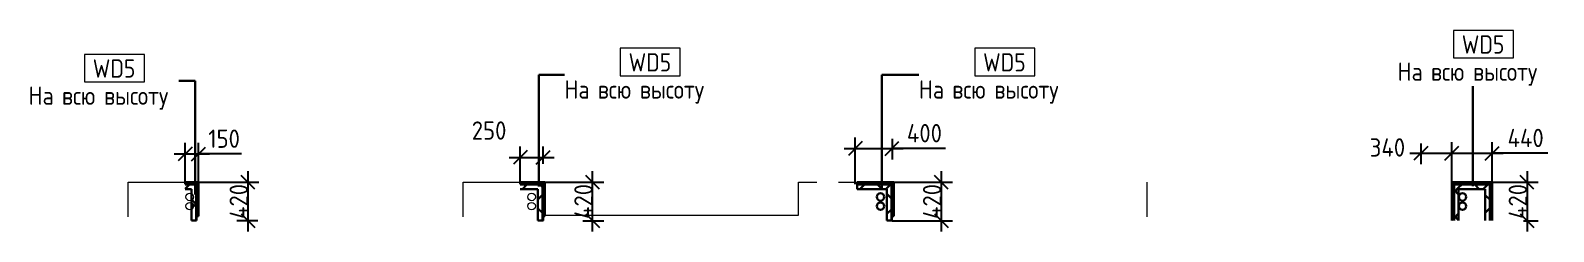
# Model space of a CAD drawing. Header units: millimetres. Extents: x -4029 to 232974, y -8553 to 104777.
# Drawn here: x 27891 to 44482, y 66519 to 68719 of the extents above; entities that cross this region are included whole.
import ezdxf

# ---------------------------------------------------------------- set-up
doc = ezdxf.new("R2010")
doc.units = ezdxf.units.MM
for name, color, linetype, lineweight in [('5.1) Перегародка WD6', 6, 'Continuous', 9), ('5.2) Перег WD5', 3, 'Continuous', 30), ('A-DETL', 7, 'Continuous', 9), ('A-WALL-IDEN', 7, 'Continuous', 9)]:
    doc.layers.add(name, color=color, linetype=linetype, lineweight=lineweight)
doc.layers.add('A-FLOR-1', color=7, linetype='Continuous', lineweight=9, true_color=0xaaaaaa)
doc.styles.add('GOST Common_1', font='', dxfattribs={"width": 0.9, "height": 200})
doc.styles.add('ISOCPEUR_1', font='isocpeur.ttf', dxfattribs={"width": 0.9, "height": 200})
doc.styles.get('GOST Common_1').set_extended_font_data('GOST Common')
doc.dimstyles.new('ISO-2_0_0_9К_Средний_округл2', dxfattribs={"dimscale": 304.8, "dimtxt": 199.196235, "dimasz": 0.492126, "dimexe": 0.393701, "dimexo": 0, "dimgap": 0, "dimtad": 1, "dimdec": 0, "dimrnd": 10, "dimzin": 0, "dimdsep": 46, "dimtxsty": 'ISOCPEUR_1', "dimblk1": 'OBLIQUE', "dimblk2": 'OBLIQUE', "dimsah": 1, "dimcen": 0.09, "dimdle": 0.393701, "dimazin": 0, "dimtfac": 1, "dimtdec": 4, "dimtix": 1, "dimtmove": 1, "dimatfit": 3, "dimfxl": 1, "dimtvp": 1, "dimtolj": 1, "dimtzin": 0, "dimarcsym": 2})
doc.dimstyles.new('ISO-2_0_0_9К_Средний_округл2_1', dxfattribs={"dimscale": 304.8, "dimtxt": 199.196235, "dimasz": 0.492126, "dimexe": 0.393701, "dimexo": 0, "dimgap": 0, "dimtad": 1, "dimdec": 0, "dimrnd": 10, "dimzin": 0, "dimdsep": 46, "dimtxsty": 'ISOCPEUR_1', "dimblk1": 'OBLIQUE', "dimblk2": 'OBLIQUE', "dimsah": 1, "dimcen": 0.09, "dimdle": 0.393701, "dimazin": 0, "dimtfac": 1, "dimtdec": 4, "dimtix": 1, "dimtmove": 0, "dimatfit": 3, "dimfxl": 1, "dimtvp": 1, "dimtolj": 1, "dimtzin": 0, "dimarcsym": 2})
pattern_1 = [(45, (7065.63, 66539.1), (-141.4214, 141.4214), []), (135, (7065.63, 66539.1), (-141.4214, -141.4214), [])]

# ---------------------------------------------------------------- blocks, each defined once
blk = doc.blocks.new('_Oblique')
at = {"color": 0, "linetype": 'ByBlock', "lineweight": -2}
blk.add_line((-0.5, -0.5), (0.5, 0.5), dxfattribs=at)
blk = doc.blocks.new('*D927')
at = {"layer": '5.2) Перег WD5', "color": 0, "lineweight": -2, "transparency": 16777216}
for p, q in [((29456, 67369), (29841, 67369)), ((29576, 67059), (29576, 67489)), ((29721, 67059), (29721, 67489)), ((30188, 67369), (29721, 67369))]:
    blk.add_line(p, q, dxfattribs=at)
at = {"layer": 'Defpoints', "color": 0, "transparency": 16777216}
for p in [(29721, 67369), (29576, 67059), (29721, 67059)]:
    blk.add_point(p, dxfattribs=at)
at = {"layer": '5.2) Перег WD5', "color": 0, "lineweight": -2, "transparency": 16777216, "xscale": 150, "yscale": 150, "zscale": 150, "rotation": 180}
blk.add_blockref('_Oblique', (29576, 67369), dxfattribs=at)
at = {"layer": '5.2) Перег WD5', "color": 0, "lineweight": -2, "transparency": 16777216, "xscale": 150, "yscale": 150, "zscale": 150}
blk.add_blockref('_Oblique', (29721, 67369), dxfattribs=at)
at = {"layer": '5.2) Перег WD5', "color": 0, "transparency": 16777216, "insert": (29828, 67635), "char_height": 200, "width": 413.72, "attachment_point": 1, "line_spacing_factor": 1.149209, "style": 'ISOCPEUR_1'}
blk.add_mtext('\\A1;150', dxfattribs=at)
blk = doc.blocks.new('*D928')
at = {"layer": '5.2) Перег WD5', "color": 0, "lineweight": -2, "transparency": 16777216}
for p, q in [((29721, 67059), (30380, 67059)), ((30260, 67179), (30260, 66519)), ((30366, 66639), (30140, 66639))]:
    blk.add_line(p, q, dxfattribs=at)
at = {"layer": 'Defpoints', "color": 0, "transparency": 16777216}
for p in [(29721, 67059), (30260, 66639), (30366, 66639)]:
    blk.add_point(p, dxfattribs=at)
at = {"layer": '5.2) Перег WD5', "color": 0, "lineweight": -2, "transparency": 16777216, "xscale": 150, "yscale": 150, "zscale": 150}
for p, rotation in [((30260, 67059), 90), ((30260, 66639), 270)]:
    blk.add_blockref('_Oblique', p, dxfattribs=dict(at, rotation=rotation))
at = {"layer": '5.2) Перег WD5', "color": 0, "transparency": 16777216, "insert": (30160, 66849), "char_height": 200, "width": 478.07, "attachment_point": 5, "rotation": 90, "style": 'ISOCPEUR_1'}
blk.add_mtext('\\A1;420', dxfattribs=at)
blk = doc.blocks.new('*D929')
at = {"layer": '5.2) Перег WD5', "color": 0, "lineweight": -2, "transparency": 16777216}
for p, q in [((33226, 67039), (33226, 67450)), ((33476, 67261), (33476, 67450)), ((33106, 67330), (33596, 67330))]:
    blk.add_line(p, q, dxfattribs=at)
at = {"layer": 'Defpoints', "color": 0, "transparency": 16777216}
for p in [(33476, 67330), (33476, 67261), (33226, 67039)]:
    blk.add_point(p, dxfattribs=at)
at = {"layer": '5.2) Перег WD5', "color": 0, "lineweight": -2, "transparency": 16777216, "xscale": 150, "yscale": 150, "zscale": 150, "rotation": 180}
blk.add_blockref('_Oblique', (33226, 67330), dxfattribs=at)
at = {"layer": '5.2) Перег WD5', "color": 0, "lineweight": -2, "transparency": 16777216, "xscale": 150, "yscale": 150, "zscale": 150}
blk.add_blockref('_Oblique', (33476, 67330), dxfattribs=at)
at = {"layer": '5.2) Перег WD5', "color": 0, "transparency": 16777216, "insert": (32698, 67724), "char_height": 200, "width": 455.09, "attachment_point": 1, "line_spacing_factor": 1.149209, "style": 'ISOCPEUR_1'}
blk.add_mtext('\\A1;250', dxfattribs=at)
blk = doc.blocks.new('*D930')
at = {"layer": '5.2) Перег WD5', "color": 0, "lineweight": -2, "transparency": 16777216}
for p, q in [((33494, 67059), (34135, 67059)), ((34015, 66519), (34015, 67179)), ((33909, 66639), (34135, 66639))]:
    blk.add_line(p, q, dxfattribs=at)
at = {"layer": 'Defpoints', "color": 0, "transparency": 16777216}
for p in [(33494, 67059), (34015, 67059), (33909, 66639)]:
    blk.add_point(p, dxfattribs=at)
at = {"layer": '5.2) Перег WD5', "color": 0, "lineweight": -2, "transparency": 16777216, "xscale": 150, "yscale": 150, "zscale": 150}
for p, rotation in [((34015, 67059), 90), ((34015, 66639), 270)]:
    blk.add_blockref('_Oblique', p, dxfattribs=dict(at, rotation=rotation))
at = {"layer": '5.2) Перег WD5', "color": 0, "transparency": 16777216, "insert": (33915, 66849), "char_height": 200, "width": 478.07, "attachment_point": 5, "rotation": 90, "style": 'ISOCPEUR_1'}
blk.add_mtext('\\A1;420', dxfattribs=at)
blk = doc.blocks.new('*D942')
at = {"layer": '5.2) Перег WD5', "color": 0, "lineweight": -2, "transparency": 16777216}
for p, q in [((36875, 67039), (36875, 67548)), ((37276, 67534), (37276, 67308)), ((36755, 67428), (37396, 67428)), ((37857, 67428), (37276, 67428))]:
    blk.add_line(p, q, dxfattribs=at)
at = {"layer": 'Defpoints', "color": 0, "transparency": 16777216}
for p in [(37276, 67534), (37276, 67428), (36875, 67039)]:
    blk.add_point(p, dxfattribs=at)
at = {"layer": '5.2) Перег WD5', "color": 0, "lineweight": -2, "transparency": 16777216, "xscale": 150, "yscale": 150, "zscale": 150, "rotation": 180}
blk.add_blockref('_Oblique', (36875, 67428), dxfattribs=at)
at = {"layer": '5.2) Перег WD5', "color": 0, "lineweight": -2, "transparency": 16777216, "xscale": 150, "yscale": 150, "zscale": 150}
blk.add_blockref('_Oblique', (37276, 67428), dxfattribs=at)
at = {"layer": '5.2) Перег WD5', "color": 0, "transparency": 16777216, "insert": (37438, 67695), "char_height": 200, "width": 478.07, "attachment_point": 1, "line_spacing_factor": 1.149209, "style": 'ISOCPEUR_1'}
blk.add_mtext('\\A1;400', dxfattribs=at)
blk = doc.blocks.new('*D943')
at = {"layer": '5.2) Перег WD5', "color": 0, "lineweight": -2, "transparency": 16777216}
for p, q in [((37296, 67059), (37933, 67059)), ((37813, 67179), (37813, 66519)), ((37276, 66639), (37933, 66639))]:
    blk.add_line(p, q, dxfattribs=at)
at = {"layer": 'Defpoints', "color": 0, "transparency": 16777216}
for p in [(37296, 67059), (37276, 66639), (37813, 66639)]:
    blk.add_point(p, dxfattribs=at)
at = {"layer": '5.2) Перег WD5', "color": 0, "lineweight": -2, "transparency": 16777216, "xscale": 150, "yscale": 150, "zscale": 150}
for p, rotation in [((37813, 67059), 90), ((37813, 66639), 270)]:
    blk.add_blockref('_Oblique', p, dxfattribs=dict(at, rotation=rotation))
at = {"layer": '5.2) Перег WD5', "color": 0, "transparency": 16777216, "insert": (37713, 66849), "char_height": 200, "width": 478.07, "attachment_point": 5, "rotation": 90, "style": 'ISOCPEUR_1'}
blk.add_mtext('\\A1;420', dxfattribs=at)
blk = doc.blocks.new('*D944')
at = {"layer": '5.2) Перег WD5', "color": 0, "lineweight": -2, "transparency": 16777216}
for p, q in [((42916, 67376), (43493, 67376)), ((43036, 67483), (43036, 67256)), ((43373, 67059), (43373, 67496))]:
    blk.add_line(p, q, dxfattribs=at)
at = {"layer": 'Defpoints', "color": 0, "transparency": 16777216}
for p in [(43036, 67483), (43373, 67376), (43373, 67059)]:
    blk.add_point(p, dxfattribs=at)
at = {"layer": '5.2) Перег WD5', "color": 0, "lineweight": -2, "transparency": 16777216, "xscale": 150, "yscale": 150, "zscale": 150, "rotation": 180}
blk.add_blockref('_Oblique', (43036, 67376), dxfattribs=at)
at = {"layer": '5.2) Перег WD5', "color": 0, "lineweight": -2, "transparency": 16777216, "xscale": 150, "yscale": 150, "zscale": 150}
blk.add_blockref('_Oblique', (43373, 67376), dxfattribs=at)
at = {"layer": '5.2) Перег WD5', "color": 0, "transparency": 16777216, "insert": (42480, 67539), "char_height": 200, "width": 478.07, "attachment_point": 1, "line_spacing_factor": 1.149209, "style": 'ISOCPEUR_1'}
blk.add_mtext('\\A1;340', dxfattribs=at)
blk = doc.blocks.new('*D945')
at = {"layer": '5.2) Перег WD5', "color": 0, "lineweight": -2, "transparency": 16777216}
for p, q in [((43253, 67376), (43933, 67376)), ((43373, 67059), (43373, 67496)), ((43813, 67059), (43813, 67496)), ((44420, 67376), (43813, 67376))]:
    blk.add_line(p, q, dxfattribs=at)
at = {"layer": 'Defpoints', "color": 0, "transparency": 16777216}
for p in [(43813, 67376), (43373, 67059), (43813, 67059)]:
    blk.add_point(p, dxfattribs=at)
at = {"layer": '5.2) Перег WD5', "color": 0, "lineweight": -2, "transparency": 16777216, "xscale": 150, "yscale": 150, "zscale": 150, "rotation": 180}
blk.add_blockref('_Oblique', (43373, 67376), dxfattribs=at)
at = {"layer": '5.2) Перег WD5', "color": 0, "lineweight": -2, "transparency": 16777216, "xscale": 150, "yscale": 150, "zscale": 150}
blk.add_blockref('_Oblique', (43813, 67376), dxfattribs=at)
at = {"layer": '5.2) Перег WD5', "color": 0, "transparency": 16777216, "insert": (43981, 67643), "char_height": 200, "width": 501.06, "attachment_point": 1, "line_spacing_factor": 1.149209, "style": 'ISOCPEUR_1'}
blk.add_mtext('\\A1;440', dxfattribs=at)
blk = doc.blocks.new('*D946')
at = {"layer": '5.2) Перег WD5', "color": 0, "lineweight": -2, "transparency": 16777216}
for p, q in [((43813, 67059), (44313, 67059)), ((44193, 67179), (44193, 66519)), ((44156, 66639), (44313, 66639))]:
    blk.add_line(p, q, dxfattribs=at)
at = {"layer": 'Defpoints', "color": 0, "transparency": 16777216}
for p in [(43813, 67059), (44156, 66639), (44193, 66639)]:
    blk.add_point(p, dxfattribs=at)
at = {"layer": '5.2) Перег WD5', "color": 0, "lineweight": -2, "transparency": 16777216, "xscale": 150, "yscale": 150, "zscale": 150}
for p, rotation in [((44193, 67059), 90), ((44193, 66639), 270)]:
    blk.add_blockref('_Oblique', p, dxfattribs=dict(at, rotation=rotation))
at = {"layer": '5.2) Перег WD5', "color": 0, "transparency": 16777216, "insert": (44093, 66849), "char_height": 200, "width": 478.07, "attachment_point": 5, "rotation": 90, "style": 'ISOCPEUR_1'}
blk.add_mtext('\\A1;420', dxfattribs=at)
blk = doc.blocks.new('М_стена2 - Типоразмер-30678229-План монтажа стен и перегородок 1 этажа в осях 1-12')
at = {"layer": 'A-WALL-IDEN'}
for p, q in [((3.26, 1.52), (-3.27, 1.52)), ((-3.27, 1.52), (-3.27, -1.48)), ((3.26, -1.48), (3.26, 1.52)), ((-3.27, -1.48), (3.26, -1.48))]:
    blk.add_line(p, q, dxfattribs=at)

msp = doc.modelspace()

# ---------------------------------------------------------------- hatches: boundary and pattern name
at = {"layer": '5.2) Перег WD5'}
h = msp.add_hatch(dxfattribs=at)
h.set_pattern_fill('FP_104', color=256, style=0, pattern_type=2)
h.set_pattern_definition(pattern_1)
h.paths.add_polyline_path([(29645.6256, 67046.5977), (29708.1256, 67046.5977), (29708.1256, 67059.0977), (29575.6256, 67059.0977), (29575.6256, 67046.5977), (29595.6256, 67046.5977)])
h = msp.add_hatch(dxfattribs=at)
h.set_pattern_fill('FP_104', color=256, style=0, pattern_type=2)
h.set_pattern_definition(pattern_1)
h.paths.add_polyline_path([(29645.6256, 67034.0977), (29695.6256, 67034.0977), (29695.1727, 67046.5977), (29575.6256, 67046.5977), (29575.6256, 67034.0977), (29595.6256, 67034.0977)])
h = msp.add_hatch(dxfattribs=at)
h.set_pattern_fill('FP_104', color=256, style=0, pattern_type=2)
h.set_pattern_definition(pattern_1)
h.paths.add_polyline_path([(29595.6256, 66984.0977), (29645.6256, 66984.0977), (29645.6256, 67034.0977), (29575.6256, 67034.0977), (29575.6256, 66984.0977)])
h = msp.add_hatch(dxfattribs=at)
h.set_pattern_fill('FP_104', color=256, style=0, pattern_type=2)
h.set_pattern_definition(pattern_1)
h.paths.add_polyline_path([(29695.6256, 66639.0977), (29695.6256, 67034.0977), (29645.6256, 67034.0977), (29645.6256, 66639.0977)])
h = msp.add_hatch(dxfattribs=at)
h.set_pattern_fill('FP_104', color=256, style=0, pattern_type=2)
h.set_pattern_definition(pattern_1)
h.paths.add_polyline_path([(29700.6256, 66639.0977), (29700.6256, 66689.0977), (29708.1256, 66689.0977), (29708.1256, 67046.5977), (29695.6256, 67046.5977), (29695.6256, 66639.0977)])
h = msp.add_hatch(dxfattribs=at)
h.set_pattern_fill('FP_104', color=256, style=0, pattern_type=2)
h.set_pattern_definition(pattern_1)
h.paths.add_polyline_path([(29720.6256, 66689.0977), (29720.6256, 67059.0977), (29708.1256, 67059.0977), (29708.1256, 66689.0977)])
h = msp.add_hatch(dxfattribs=at)
h.set_pattern_fill('FP_104', color=256, style=0, pattern_type=2)
h.set_pattern_definition(pattern_1)
h.paths.add_polyline_path([(33419.128, 67046.5977), (33481.628, 67046.5977), (33481.628, 67059.0977), (33225.6256, 67059.0977), (33225.6256, 67046.5977), (33245.6256, 67046.5977)])
h = msp.add_hatch(dxfattribs=at)
h.set_pattern_fill('FP_104', color=256, style=0, pattern_type=2)
h.set_pattern_definition(pattern_1)
h.paths.add_polyline_path([(33245.6256, 67034.0977), (33469.128, 67034.0977), (33468.6751, 67046.5977), (33225.6256, 67046.5977), (33225.6256, 67034.0977)])
h = msp.add_hatch(dxfattribs=at)
h.set_pattern_fill('FP_104', color=256, style=0, pattern_type=2)
h.set_pattern_definition(pattern_1)
h.paths.add_polyline_path([(33245.6256, 66984.0977), (33419.128, 66984.0977), (33419.128, 67034.0977), (33225.6256, 67034.0977), (33225.6256, 66984.0977)])
h = msp.add_hatch(dxfattribs=at)
h.set_pattern_fill('FP_104', color=256, style=0, pattern_type=2)
h.set_pattern_definition(pattern_1)
h.paths.add_polyline_path([(33469.128, 66639.0977), (33469.128, 67034.0977), (33419.128, 67034.0977), (33419.128, 66639.0977)])
h = msp.add_hatch(dxfattribs=at)
h.set_pattern_fill('FP_104', color=256, style=0, pattern_type=2)
h.set_pattern_definition(pattern_1)
h.paths.add_polyline_path([(33475.6256, 66639.0977), (33475.6256, 66689.0977), (33481.628, 66689.0977), (33481.628, 67046.5977), (33469.128, 67046.5977), (33469.128, 66639.0977)])
h = msp.add_hatch(dxfattribs=at)
h.set_pattern_fill('FP_104', color=256, style=0, pattern_type=2)
h.set_pattern_definition(pattern_1)
h.paths.add_polyline_path([(33494.128, 66689.0977), (33494.128, 67059.0977), (33481.628, 67059.0977), (33481.628, 66689.0977)])
h = msp.add_hatch(dxfattribs=at)
h.set_pattern_fill('FP_104', color=256, style=0, pattern_type=2)
h.set_pattern_definition(pattern_1)
h.paths.add_polyline_path([(37283.1256, 67046.5977), (37283.1256, 67059.0977), (36895.3691, 67059.0977), (36895.3691, 67046.5977), (37270.6256, 67046.5977)])
h = msp.add_hatch(dxfattribs=at)
h.set_pattern_fill('FP_104', color=256, style=0, pattern_type=2)
h.set_pattern_definition(pattern_1)
h.paths.add_polyline_path([(37258.1256, 67034.0977), (37270.6256, 67034.0977), (37270.1727, 67046.5977), (36895.3691, 67046.5977), (36895.3691, 67034.0977), (37220.6256, 67034.0977)])
h = msp.add_hatch(dxfattribs=at)
h.set_pattern_fill('FP_104', color=256, style=0, pattern_type=2)
h.set_pattern_definition(pattern_1)
h.paths.add_polyline_path([(37220.6256, 66984.0977), (37220.6256, 67034.0977), (36895.3691, 67034.0977), (36895.3691, 66984.0977)])
h = msp.add_hatch(dxfattribs=at)
h.set_pattern_fill('FP_104', color=256, style=0, pattern_type=2)
h.set_pattern_definition(pattern_1)
h.paths.add_polyline_path([(37220.6256, 66639.0977), (37270.6256, 66639.0977), (37270.6256, 67034.0977), (37220.6256, 67034.0977), (37220.6256, 66654.912)])
h = msp.add_hatch(dxfattribs=at)
h.set_pattern_fill('FP_104', color=256, style=0, pattern_type=2)
h.set_pattern_definition(pattern_1)
h.paths.add_polyline_path([(37270.6256, 66639.0977), (37275.6256, 66639.0977), (37275.6256, 66689.0977), (37283.1256, 66689.0977), (37283.1256, 67046.5977), (37270.6256, 67046.5977), (37270.6256, 66653.6592)])
h = msp.add_hatch(dxfattribs=at)
h.set_pattern_fill('FP_104', color=256, style=0, pattern_type=2)
h.set_pattern_definition(pattern_1)
h.paths.add_polyline_path([(37295.6256, 66689.0977), (37295.6256, 67059.0977), (37283.1256, 67059.0977), (37283.1256, 66689.0977)])
h = msp.add_hatch(dxfattribs=at)
h.set_pattern_fill('FP_104', color=256, style=0, pattern_type=2)
h.set_pattern_definition(pattern_1)
h.paths.add_polyline_path([(43373.2775, 66639.0977), (43385.7775, 66639.0977), (43385.7775, 67059.0977), (43373.2775, 67058.9633), (43373.2775, 66659.0977)])
h = msp.add_hatch(dxfattribs=at)
h.set_pattern_fill('FP_104', color=256, style=0, pattern_type=2)
h.set_pattern_definition(pattern_1)
h.paths.add_polyline_path([(43385.7775, 67046.5977), (43813.2776, 67046.5977), (43813.2776, 67059.0977), (43385.7775, 67059.0977), (43385.7775, 67049.7227)])
h = msp.add_hatch(dxfattribs=at)
h.set_pattern_fill('FP_104', color=256, style=0, pattern_type=2)
h.set_pattern_definition(pattern_1)
h.paths.add_polyline_path([(43385.7775, 66639.0977), (43398.2775, 66639.0977), (43398.2775, 67046.5977), (43385.7775, 67046.5977), (43385.7775, 66659.0977)])
h = msp.add_hatch(dxfattribs=at)
h.set_pattern_fill('FP_104', color=256, style=0, pattern_type=2)
h.set_pattern_definition(pattern_1)
h.paths.add_polyline_path([(43448.2775, 67034.0977), (43800.7776, 67034.0977), (43800.7776, 67046.5977), (43398.2775, 67046.5977), (43398.2775, 67034.0977)])
h = msp.add_hatch(dxfattribs=at)
h.set_pattern_fill('FP_104', color=256, style=0, pattern_type=2)
h.set_pattern_definition(pattern_1)
h.paths.add_polyline_path([(43398.2775, 66639.0977), (43448.2775, 66639.0977), (43448.2775, 67034.0977), (43398.2775, 67034.0977), (43398.2775, 66659.0977)])
h = msp.add_hatch(dxfattribs=at)
h.set_pattern_fill('FP_104', color=256, style=0, pattern_type=2)
h.set_pattern_definition(pattern_1)
h.paths.add_polyline_path([(43448.2775, 66984.0977), (43788.2776, 66984.0977), (43788.2776, 67034.0977), (43448.2775, 67034.0977)])
h = msp.add_hatch(dxfattribs=at)
h.set_pattern_fill('FP_104', color=256, style=0, pattern_type=2)
h.set_pattern_definition(pattern_1)
h.paths.add_polyline_path([(43800.7776, 66639.0977), (43800.7776, 67034.0977), (43788.2776, 67034.0977), (43788.2776, 66639.0977)])
h = msp.add_hatch(dxfattribs=at)
h.set_pattern_fill('FP_104', color=256, style=0, pattern_type=2)
h.set_pattern_definition(pattern_1)
h.paths.add_polyline_path([(43813.2776, 66639.0977), (43813.2776, 67046.5977), (43800.7776, 67046.5977), (43800.7776, 66639.0977)])
h = msp.add_hatch(dxfattribs=at)
h.set_pattern_fill('FP_104', color=256, style=0, pattern_type=2)
h.set_pattern_definition(pattern_1)
h.paths.add_polyline_path([(43788.2776, 66639.0977), (43788.2776, 66984.0977), (43738.2776, 66984.0977), (43738.2776, 66639.0977)])

# ---------------------------------------------------------------- linework, layer by layer
for p, q in [((33428.1887, 68233.384), (33707.7151, 68233.384)), ((33428.1887, 67011.182), (33428.1887, 68233.384)), ((37166.6836, 68233.384), (37569.0883, 68233.384)), ((37166.6836, 66987.1959), (37166.6836, 68233.384)), ((29685.8903, 68165.9775), (29507.8876, 68165.9775)), ((29685.8903, 66924.2244), (29685.8903, 68165.9775)), ((43601.8998, 67016.0601), (43601.8998, 68108.0625)), ((29720.6256, 67059.0977), (29575.6256, 67059.0977)), ((29575.6256, 67059.0977), (29575.6256, 67039.0977)), ((29708.1256, 67046.5977), (29575.6256, 67046.5977)), ((29695.6256, 67034.0977), (29575.6256, 67034.0977)), ((29695.6256, 66639.0977), (29695.6256, 67034.0977)), ((29708.1256, 66689.0977), (29708.1256, 67046.5977)), ((29720.6256, 66689.0977), (29720.6256, 67059.0977)), ((33494.128, 67059.0977), (33225.6256, 67059.0977)), ((33225.6256, 67059.0977), (33225.6256, 67039.0977)), ((33481.628, 67046.5977), (33225.6256, 67046.5977)), ((33469.128, 67034.0977), (33225.6256, 67034.0977)), ((33469.128, 66639.0977), (33469.128, 67034.0977)), ((33481.628, 66689.0977), (33481.628, 67046.5977)), ((33494.128, 66689.0977), (33494.128, 67059.0977)), ((37295.6256, 67059.0977), (36895.3691, 67059.0977)), ((36895.3691, 67059.0977), (36895.3691, 66984.0977)), ((37283.1256, 67046.5977), (36895.3691, 67046.5977)), ((37270.6256, 67034.0977), (36895.3691, 67034.0977)), ((37270.6256, 66639.0977), (37270.6256, 67034.0977)), ((37283.1256, 66689.0977), (37283.1256, 67046.5977)), ((37295.6256, 66689.0977), (37295.6256, 67059.0977)), ((43373.2775, 67059.0977), (43373.2775, 66639.0977)), ((43813.2776, 67059.0977), (43373.2775, 67059.0977)), ((43385.7775, 67046.5977), (43385.7775, 66639.0977)), ((43800.7776, 67046.5977), (43385.7775, 67046.5977)), ((43398.2775, 67034.0977), (43398.2775, 66639.0977)), ((43788.2776, 67034.0977), (43398.2775, 67034.0977)), ((43788.2776, 66639.0977), (43788.2776, 67034.0977)), ((43800.7776, 66639.0977), (43800.7776, 67046.5977)), ((43813.2776, 66639.0977), (43813.2776, 67059.0977)), ((43814.2775, 67059.0977), (43814.2775, 66699.0977)), ((29575.6256, 66984.0977), (29645.6256, 66984.0977)), ((29645.6256, 66984.0977), (29645.6256, 66639.0977)), ((33225.6256, 66984.0977), (33419.128, 66984.0977)), ((33419.128, 66984.0977), (33419.128, 66639.0977)), ((36895.3691, 66984.0977), (37220.6256, 66984.0977)), ((37220.6256, 66984.0977), (37220.6256, 66639.0977)), ((43448.2775, 66639.0977), (43448.2775, 66984.0977)), ((43448.2775, 66984.0977), (43738.2776, 66984.0977)), ((43738.2776, 66984.0977), (43738.2776, 66639.0977)), ((29645.6256, 66639.0977), (29700.6256, 66639.0977)), ((29700.6256, 66639.0977), (29700.6256, 66689.0977)), ((29700.6256, 66689.0977), (29720.6256, 66689.0977)), ((33419.128, 66639.0977), (33475.6256, 66639.0977)), ((33475.6256, 66639.0977), (33475.6256, 66689.0977)), ((33475.6256, 66689.0977), (33494.128, 66689.0977)), ((37220.6256, 66639.0977), (37275.6256, 66639.0977)), ((37275.6256, 66639.0977), (37275.6256, 66689.0977)), ((37275.6256, 66689.0977), (37295.6256, 66689.0977))]:
    msp.add_line(p, q, dxfattribs=at)
for centre in [(37150.2336, 66897.933), (43490.2336, 66897.933), (37150.2336, 66797.933), (43490.2336, 66797.933)]:
    msp.add_circle(centre, 41, dxfattribs=at)
at = {"layer": 'A-DETL'}
for centre in [(29625.2336, 66897.933), (33350.2336, 66897.933), (29625.2336, 66797.933), (33350.2336, 66797.933)]:
    msp.add_circle(centre, 41, dxfattribs=at)
at = {"layer": 'A-FLOR-1'}
for p, q in [((28955.6256, 66679.0977), (28955.6256, 67059.0977)), ((28955.6256, 67059.0977), (29575.6256, 67059.0977)), ((32605.6256, 66679.0977), (32605.6256, 67059.0977)), ((32605.6256, 67059.0977), (33225.6256, 67059.0977)), ((36255.3691, 66699.0977), (36255.3691, 67059.0977)), ((36255.3691, 67059.0977), (36455.3691, 67059.0977)), ((36694.3691, 67059.0977), (36895.3691, 67059.0977)), ((40055.6256, 66679.0977), (40055.6256, 67059.0977)), ((33494.128, 66699.0977), (36255.3691, 66699.0977))]:
    msp.add_line(p, q, dxfattribs=at)

# ---------------------------------------------------------------- block references
at = {"layer": '5.2) Перег WD5', "xscale": 99.99999999999993, "yscale": 99.99999999999993, "zscale": 99.99999999999993}
for p in [(43718.5078, 68566.51), (34642.8731, 68371.3807), (38504.2463, 68371.3807), (28805.9456, 68303.9742)]:
    msp.add_blockref('М_стена2 - Типоразмер-30678229-План монтажа стен и перегородок 1 этажа в осях 1-12', p, dxfattribs=at)

# ---------------------------------------------------------------- texts
at = {"layer": '5.1) Перегародка WD6', "color": 18, "true_color": 0x000000, "char_height": 200, "width": 79.367062, "attachment_point": 1, "style": 'GOST Common_1'}
for insert in [(43081.006, 68367.6354), (43539.3967, 68367.6354), (28168.4439, 68105.0997), (28626.8345, 68105.0997), (34005.3714, 68172.5061), (34463.762, 68172.5061), (37866.7445, 68172.5061), (38325.1352, 68172.5061)]:
    msp.add_mtext('\\fGOST Common|b0|i0|c204|p34|;\\W.9; ', dxfattribs=dict(at, insert=insert))
at = {"layer": '5.2) Перег WD5', "char_height": 200, "attachment_point": 1, "style": 'GOST Common_1'}
for s, insert, width in [('WD5', (43482.0182, 68664.5371), 584.430187), ('WD5', (28569.4561, 68402.0013), 584.430187), ('WD5', (34406.3836, 68469.4078), 584.430187), ('WD5', (38267.7567, 68469.4078), 584.430187), ('На', (42783.3498, 68367.6354), 360.759375), ('всю', (43146.4904, 68367.6354), 476.202375), ('высоту', (43604.881, 68367.6354), 981.2655), ('На', (27870.7876, 68105.0997), 360.759375), ('всю', (28233.9283, 68105.0997), 476.202375), ('высоту', (28692.3189, 68105.0997), 981.2655), ('На', (33707.7151, 68172.5061), 360.759375), ('всю', (34070.8558, 68172.5061), 476.202375), ('высоту', (34529.2464, 68172.5061), 981.2655), ('На', (37569.0883, 68172.5061), 360.759375), ('всю', (37932.2289, 68172.5061), 476.202375), ('высоту', (38390.6195, 68172.5061), 981.2655)]:
    msp.add_mtext(s, dxfattribs=dict(at, insert=insert, width=width))

# ---------------------------------------------------------------- dimensions: what is measured, and where the dimension line sits
at = {"layer": '5.2) Перег WD5'}
for base, p1, p2, override, picture, middle in [((33475.6256, 67329.5484), (33225.6256, 67039.0977), (33475.6256, 67261.0977), {"dimpost": '<>', "dimfxl": 334.341113}, '*D929', (32925.553, 67457.5062)), ((37275.6256, 67428.2826), (36875.3691, 67039.0977), (37275.6256, 67534.3486), {"dimpost": '<>', "dimfxl": 636.772131}, '*D942', (37676.9473, 67556.2404)), ((29720.6256, 67368.5291), (29575.6256, 67059.0977), (29720.6256, 67059.0977), {"dimpost": '<>', "dimfxl": 145.000007}, '*D927', (30034.5885, 67496.4869)), ((43373.2775, 67376.4406), (43035.6255, 67482.5067), (43373.2775, 67059.0977), {"dimpost": '<>', "dimfxl": 541.557033}, '*D944', (42719.1528, 67272.8045)), ((43813.2776, 67376.4406), (43373.2775, 67059.0977), (43813.2776, 67059.0977), {"dimpost": '<>', "dimfxl": 440.000113}, '*D945', (44231.2137, 67504.3985))]:
    dim = msp.add_linear_dim(base=base, p1=p1, p2=p2, dimstyle='ISO-2_0_0_9К_Средний_округл2', override=override, dxfattribs=at)
    dim.commit()
    dim.dimension.update_dxf_attribs({"geometry": picture, "text_midpoint": middle, "dimtype": 160})
for base, p1, p2, override, picture, middle in [((30260.2049, 66639.0977), (29720.6256, 67059.0977), (30366.2709, 66639.0977), {"dimpost": '<>', "dimfxl": 770.232318}, '*D928', (30160.2049, 66849.0977)), ((34014.8479, 67059.0977), (33908.7818, 66639.0977), (33494.128, 67059.0977), {"dimpost": '<>', "dimfxl": 590.201513}, '*D930', (33914.8479, 66849.0977)), ((37812.5366, 66639.0977), (37295.6256, 67059.0977), (37275.6256, 66639.0977), {"dimpost": '<>', "dimfxl": 420.475921}, '*D943', (37712.5366, 66849.0977)), ((44193.2035, 66639.0977), (43813.2776, 67059.0977), (44155.6256, 66639.0977), {"dimpost": '<>', "dimfxl": 541.850689}, '*D946', (44093.2035, 66849.0977))]:
    dim = msp.add_linear_dim(base=base, p1=p1, p2=p2, angle=90, dimstyle='ISO-2_0_0_9К_Средний_округл2_1', override=override, dxfattribs=at)
    dim.commit()
    dim.dimension.update_dxf_attribs({"geometry": picture, "text_midpoint": middle})

doc.saveas('drawing.dxf')
